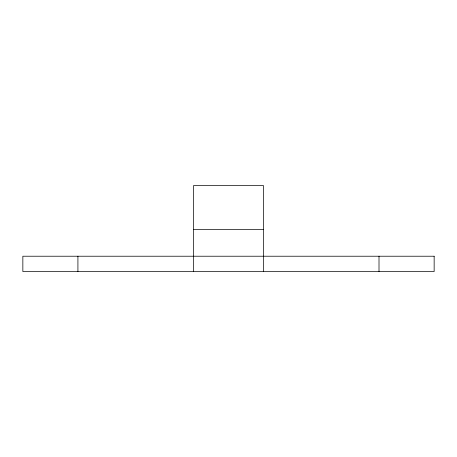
<?xml version="1.0" encoding="UTF-8"?>
<svg xmlns="http://www.w3.org/2000/svg" width="457" height="457" viewBox="0 0 457 457"><rect width="100%" height="100%" fill="white"/><g stroke="black" fill="none" stroke-linecap="round" stroke-linejoin="round"><path stroke-width="0.69" d="M193.654 229.557L263.358 229.557M379.007 256.223L379.007 271.538M263.358 271.538L263.358 185.462L193.654 185.462L193.654 271.538M77.919 256.223L77.919 271.538M434.15 256.223L22.85 256.223L22.85 271.538L434.15 271.538L434.15 256.223"/></g></svg>
